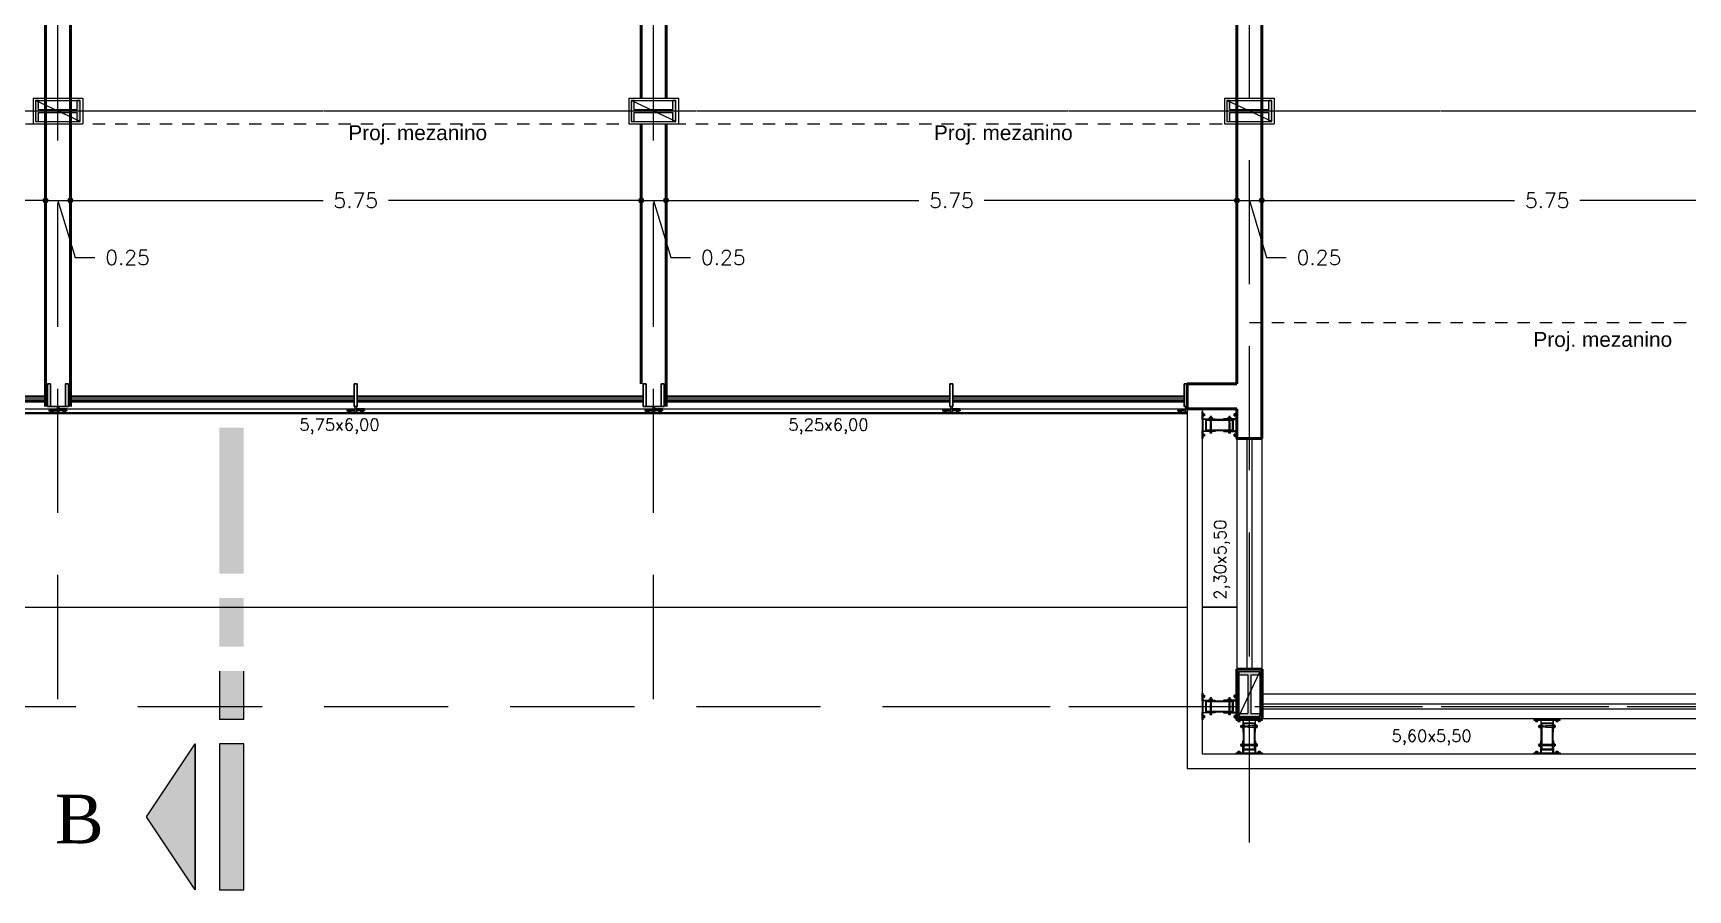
# Model space of a CAD drawing. Header units: millimetres. Extents: x 705 to 840, y 133 to 501.
# Drawn here: x 740.94 to 757.61, y 133.38 to 142.01 of the extents above; entities that cross this region are included whole.
import ezdxf

# ---------------------------------------------------------------- set-up
doc = ezdxf.new("R2010")
doc.units = ezdxf.units.MM
doc.header["$LTSCALE"] = 10
doc.linetypes.add('DASHED2', pattern=[0.375, 0.25, -0.125])
doc.linetypes.add('HIDDEN2', pattern=[0.1875, 0.125, -0.0625])
doc.layers.get('0').update_dxf_attribs({"color": 90})
doc.layers.add('ACCESORIO', color=90, linetype='Continuous')
doc.layers.add('VIDRO', color=140, linetype='Continuous')
for name, color, linetype, lineweight in [('CINZA', 252, 'Continuous', 13), ('cinza 03', 252, 'Continuous', 13), ('COTA', 90, 'Continuous', 9), ('HACHT', 90, 'Continuous', 9), ('linha estutura', 252, 'Continuous', 13), ('PAREDES 2', 50, 'Continuous', 50), ('Pilares', 16, 'Continuous', 20), ('pn 02', 16, 'Continuous', 20), ('PN-01', 90, 'Continuous', 13), ('PN-03', 180, 'Continuous', 30), ('texto', 16, 'Continuous', 20)]:
    doc.layers.add(name, color=color, linetype=linetype, lineweight=lineweight)
doc.styles.get("Standard").update_dxf_attribs({"font": 'simplex.shx'})
doc.dimstyles.new('1-100', dxfattribs={"dimtxt": 0.15, "dimasz": 0.06, "dimexe": 0.2, "dimexo": 0.1, "dimgap": 0.1, "dimtad": 0, "dimzin": 0, "dimdsep": 46, "dimtxsty": 'Standard', "dimblk": 'DOT', "dimcen": 0.09, "dimclrd": 90, "dimclre": 90, "dimclrt": 16, "dimadec": 0, "dimazin": 0, "dimtfac": 1, "dimtofl": 0, "dimtmove": 0, "dimatfit": 3, "dimldrblk": 'DOT', "dimfxl": 0, "dimtolj": 1, "dimtzin": 0, "dimarcsym": 0})

# ---------------------------------------------------------------- blocks, each defined once
blk = doc.blocks.new('BLO253')
blk.add_lwpolyline([(39.6, 2, -0.4142136), (40.6, 1, 0.4142136), (41.6, 0), (91.5, 0, 0.4142136), (92.5, 1), (92.5, 4, 0.4142136), (91.5, 5), (49.6, 5, -0.4142136), (44.6, 10), (44.6, 89, 0.4142136), (43.6, 90), (41.6, 90, 0.4142136), (40.6, 89), (40.6, 6.5, -0.4142136), (39.1, 5), (-39.1, 5, -0.4142136), (-40.6, 6.5), (-40.6, 89, 0.4142136), (-41.6, 90), (-43.6, 90, 0.4142136), (-44.6, 89), (-44.6, 10, -0.4142136), (-49.6, 5), (-91.5, 5, 0.4142136), (-92.5, 4), (-92.5, 1, 0.4142136), (-91.5, 0), (-41.6, 0, 0.4142136), (-40.6, 1, -0.4142136), (-39.6, 2)], format="xyb", close=True)
blk = doc.blocks.new('CAB-BUL')
for p, q in [((-6, 11), (6, 11)), ((-4, 2), (-4, 9)), ((-4, 1), (-4, 2)), ((4, 2), (4, 9)), ((4, 1), (4, 2))]:
    blk.add_line(p, q)
blk.add_lwpolyline([(-9, 1), (9, 1), (9, 0), (-9, 0)], close=True)
blk.add_lwpolyline([(8, 9, 0.888889), (4, 9, 0.50025), (-4, 9, 0.88987), (-8, 9), (-8, 2), (8, 2)], format="xyb", close=True)
blk = doc.blocks.new('TUERCA')
for p, q in [((-7, -2), (7, -2)), ((7, -10), (-7, -10)), ((-5, -11), (3, -10)), ((-5, -12), (4, -11)), ((-5, -13), (4, -12)), ((-5, -14), (4, -13)), ((-5, -16), (4, -14)), ((-4, -8), (-4, -3)), ((-3, -16), (4, -16)), ((4, -3), (4, -8))]:
    blk.add_line(p, q)
blk.add_lwpolyline([(-9, 0), (9, 0), (9, -2), (-9, -2)], close=True)
blk.add_lwpolyline([(-4, -8, -0.666895), (-9, -8), (-9, -3, -0.666895), (-4, -3, -0.349005), (4, -3, -0.666667), (9, -3), (9, -8, -0.666667), (4, -8, -0.349005)], format="xyb", close=True)
blk.add_lwpolyline([(-4, -10), (-3, -10), (-5, -11), (-3, -11), (-5, -12), (-3, -12), (-5, -13), (-3, -14), (-5, -14), (-3, -15), (-5, -16), (-3, -16), (3, -16), (4, -16), (3, -15), (4, -14), (3, -14), (4, -13), (3, -13), (4, -12), (3, -11), (4, -11), (3, -10), (4, -10)])
blk = doc.blocks.new('fixação madeira')
at = {"layer": 'ACCESORIO'}
for p, q in [((-0.052, -0.063), (-0.05, -0.076)), ((-0.05, -0.063), (-0.048, -0.076)), ((-0.048, -0.063), (-0.047, -0.076)), ((-0.047, -0.063), (-0.045, -0.076)), ((-0.045, -0.063), (-0.043, -0.076)), ((-0.043, -0.063), (-0.041, -0.076)), ((-0.041, -0.063), (-0.039, -0.076)), ((-0.039, -0.063), (-0.038, -0.076)), ((-0.038, -0.063), (-0.036, -0.076)), ((-0.036, -0.063), (-0.034, -0.076)), ((-0.034, -0.063), (-0.032, -0.076)), ((-0.032, -0.063), (-0.03, -0.076)), ((-0.03, -0.063), (-0.029, -0.076)), ((-0.029, -0.063), (-0.027, -0.076)), ((-0.027, -0.063), (-0.025, -0.076)), ((-0.025, -0.063), (-0.023, -0.076)), ((-0.023, -0.063), (-0.021, -0.076)), ((-0.021, -0.063), (-0.02, -0.076)), ((-0.02, -0.063), (-0.018, -0.076)), ((-0.018, -0.063), (-0.016, -0.076)), ((-0.016, -0.063), (-0.014, -0.076)), ((-0.014, -0.063), (-0.012, -0.076)), ((-0.012, -0.076), (-0.012, -0.063)), ((-0.052, -0.251), (-0.05, -0.264)), ((-0.05, -0.251), (-0.048, -0.264)), ((-0.048, -0.251), (-0.047, -0.264)), ((-0.047, -0.251), (-0.045, -0.264)), ((-0.045, -0.251), (-0.043, -0.264)), ((-0.043, -0.251), (-0.041, -0.264)), ((-0.041, -0.251), (-0.039, -0.264)), ((-0.039, -0.251), (-0.038, -0.264)), ((-0.038, -0.251), (-0.036, -0.264)), ((-0.036, -0.251), (-0.034, -0.264)), ((-0.034, -0.251), (-0.032, -0.264)), ((-0.032, -0.251), (-0.03, -0.264)), ((-0.03, -0.251), (-0.029, -0.264)), ((-0.029, -0.251), (-0.027, -0.264)), ((-0.027, -0.251), (-0.025, -0.264)), ((-0.025, -0.251), (-0.023, -0.264)), ((-0.023, -0.251), (-0.021, -0.264)), ((-0.021, -0.251), (-0.02, -0.264)), ((-0.02, -0.251), (-0.018, -0.264)), ((-0.018, -0.251), (-0.016, -0.264)), ((-0.016, -0.251), (-0.014, -0.264)), ((-0.014, -0.251), (-0.012, -0.264)), ((-0.012, -0.264), (-0.012, -0.251))]:
    blk.add_line(p, q, dxfattribs=at)
for points in [[(-0.06, -0.034), (0.057, -0.034), (0.057, -0.308), (-0.06, -0.308)], [(-0.052, -0.042), (0.049, -0.042), (0.049, -0.3), (-0.052, -0.3)]]:
    blk.add_lwpolyline(points, close=True, dxfattribs=at)
for points in [[(0.049, -0.063), (-0.014, -0.063), (-0.015, -0.066), (-0.016, -0.063), (-0.017, -0.066), (-0.018, -0.063), (-0.018, -0.066), (-0.02, -0.063), (-0.02, -0.066), (-0.021, -0.063), (-0.022, -0.066), (-0.023, -0.063), (-0.024, -0.066), (-0.025, -0.063), (-0.026, -0.066), (-0.027, -0.063), (-0.027, -0.066), (-0.029, -0.063), (-0.029, -0.066), (-0.03, -0.063), (-0.031, -0.066), (-0.032, -0.063), (-0.033, -0.066), (-0.034, -0.063), (-0.035, -0.066), (-0.036, -0.063), (-0.036, -0.066), (-0.038, -0.063), (-0.038, -0.066), (-0.039, -0.063), (-0.04, -0.066), (-0.041, -0.063), (-0.042, -0.066), (-0.043, -0.063), (-0.044, -0.066), (-0.045, -0.063), (-0.045, -0.066), (-0.047, -0.063), (-0.047, -0.066), (-0.048, -0.063), (-0.049, -0.066), (-0.05, -0.063), (-0.051, -0.066), (-0.052, -0.063)], [(-0.052, -0.076), (-0.051, -0.074), (-0.05, -0.076), (-0.05, -0.074), (-0.048, -0.076), (-0.048, -0.074), (-0.047, -0.076), (-0.046, -0.074), (-0.045, -0.076), (-0.044, -0.074), (-0.043, -0.076), (-0.042, -0.074), (-0.041, -0.076), (-0.041, -0.074), (-0.039, -0.076), (-0.039, -0.074), (-0.038, -0.076), (-0.037, -0.074), (-0.036, -0.076), (-0.035, -0.074), (-0.034, -0.076), (-0.033, -0.074), (-0.032, -0.076), (-0.032, -0.074), (-0.03, -0.076), (-0.03, -0.074), (-0.029, -0.076), (-0.028, -0.074), (-0.027, -0.076), (-0.026, -0.074), (-0.025, -0.076), (-0.024, -0.074), (-0.023, -0.076), (-0.023, -0.074), (-0.021, -0.076), (-0.021, -0.074), (-0.02, -0.076), (-0.019, -0.074), (-0.018, -0.076), (-0.017, -0.074), (-0.016, -0.076), (-0.015, -0.074), (-0.014, -0.076), (-0.014, -0.074), (-0.012, -0.076), (0.049, -0.076)], [(0.049, -0.251), (-0.014, -0.251), (-0.015, -0.253), (-0.016, -0.251), (-0.017, -0.253), (-0.018, -0.251), (-0.018, -0.253), (-0.02, -0.251), (-0.02, -0.253), (-0.021, -0.251), (-0.022, -0.253), (-0.023, -0.251), (-0.024, -0.253), (-0.025, -0.251), (-0.026, -0.253), (-0.027, -0.251), (-0.027, -0.253), (-0.029, -0.251), (-0.029, -0.253), (-0.03, -0.251), (-0.031, -0.253), (-0.032, -0.251), (-0.033, -0.253), (-0.034, -0.251), (-0.035, -0.253), (-0.036, -0.251), (-0.036, -0.253), (-0.038, -0.251), (-0.038, -0.253), (-0.039, -0.251), (-0.04, -0.253), (-0.041, -0.251), (-0.042, -0.253), (-0.043, -0.251), (-0.044, -0.253), (-0.045, -0.251), (-0.045, -0.253), (-0.047, -0.251), (-0.047, -0.253), (-0.048, -0.251), (-0.049, -0.253), (-0.05, -0.251), (-0.051, -0.253), (-0.052, -0.251)], [(-0.052, -0.264), (-0.051, -0.262), (-0.05, -0.264), (-0.05, -0.262), (-0.048, -0.264), (-0.048, -0.262), (-0.047, -0.264), (-0.046, -0.262), (-0.045, -0.264), (-0.044, -0.262), (-0.043, -0.264), (-0.042, -0.262), (-0.041, -0.264), (-0.041, -0.262), (-0.039, -0.264), (-0.039, -0.262), (-0.038, -0.264), (-0.037, -0.262), (-0.036, -0.264), (-0.035, -0.262), (-0.034, -0.264), (-0.033, -0.262), (-0.032, -0.264), (-0.032, -0.262), (-0.03, -0.264), (-0.03, -0.262), (-0.029, -0.264), (-0.028, -0.262), (-0.027, -0.264), (-0.026, -0.262), (-0.025, -0.264), (-0.024, -0.262), (-0.023, -0.264), (-0.023, -0.262), (-0.021, -0.264), (-0.021, -0.262), (-0.02, -0.264), (-0.019, -0.262), (-0.018, -0.264), (-0.017, -0.262), (-0.016, -0.264), (-0.015, -0.262), (-0.014, -0.264), (-0.014, -0.262), (-0.012, -0.264), (0.049, -0.264)]]:
    blk.add_lwpolyline(points, dxfattribs=at)
at = {"layer": 'ACCESORIO', "xscale": 0.001440000000002328, "yscale": 0.001440000000002328, "zscale": 0.00144, "rotation": 180}
blk.add_blockref('BLO253', (-0.001, 0.001), dxfattribs=at)
at = {"layer": 'ACCESORIO', "linetype": 'Continuous', "xscale": 0.001440000000002328, "yscale": 0.001440000000002328, "zscale": 0.00144}
for name, p, rotation in [('CAB-BUL', (-0.105, -0.006), 180), ('TUERCA', (-0.066, -0.07), 270), ('CAB-BUL', (0.063, -0.07), 270), ('CAB-BUL', (0.1, -0.006), 180), ('CAB-BUL', (0.063, -0.258), 270)]:
    blk.add_blockref(name, p, dxfattribs=dict(at, rotation=rotation))
at = {"layer": 'ACCESORIO', "xscale": -0.001440000000002328, "yscale": 0.001440000000002328, "zscale": 0.00144}
blk.add_blockref('BLO253', (-0.001, -0.345), dxfattribs=at)
at = {"layer": 'ACCESORIO', "linetype": 'Continuous', "xscale": -0.001440000000002328, "yscale": 0.001440000000002328, "zscale": 0.00144}
for p in [(-0.105, -0.338), (0.1, -0.338)]:
    blk.add_blockref('CAB-BUL', p, dxfattribs=at)
at = {"layer": 'ACCESORIO', "color": 252, "linetype": 'Continuous', "xscale": 0.001440000000002328, "yscale": 0.001440000000002328, "zscale": 0.00144, "rotation": 270}
blk.add_blockref('TUERCA', (-0.066, -0.258), dxfattribs=at)
blk = doc.blocks.new('_DOT')
at = {"color": 0, "linetype": 'ByBlock'}
blk.add_line((-0.5, 0), (-1, 0), dxfattribs=at)
at = {"color": 0, "linetype": 'ByBlock', "const_width": 0.5}
blk.add_lwpolyline([(-0.25, 0, 1), (0.25, 0, 1)], format="xyb", close=True, dxfattribs=at)
blk = doc.blocks.new('*D17')
at = {"layer": 'linha estutura', "color": 90, "lineweight": -2}
for p, q in [((735.316, 140.226), (735.316, 140.126)), ((735.376, 140.326), (737.862, 140.326)), ((741.006, 140.326), (738.519, 140.326)), ((741.066, 140.226), (741.066, 140.126))]:
    blk.add_line(p, q, dxfattribs=at)
at = {"layer": 'linha estutura', "color": 90, "lineweight": -2, "xscale": 0.06, "yscale": 0.06, "zscale": 0.06, "rotation": 180}
blk.add_blockref('_DOT', (735.316, 140.326), dxfattribs=at)
at = {"layer": 'linha estutura', "color": 90, "lineweight": -2, "xscale": 0.06, "yscale": 0.06, "zscale": 0.06}
blk.add_blockref('_DOT', (741.066, 140.326), dxfattribs=at)
at = {"layer": 'linha estutura', "color": 16, "insert": (738.191, 140.326), "char_height": 0.15, "attachment_point": 5}
blk.add_mtext('\\A1;5.75', dxfattribs=at)
blk = doc.blocks.new('*D18')
at = {"layer": 'linha estutura', "color": 90, "lineweight": -2}
for p, q in [((741.006, 140.326), (740.946, 140.326)), ((741.066, 140.326), (741.316, 140.326)), ((741.066, 140.226), (741.066, 140.126)), ((741.191, 140.326), (741.363, 139.751)), ((741.316, 140.226), (741.316, 140.126)), ((741.376, 140.326), (741.436, 140.326)), ((741.363, 139.751), (741.563, 139.751))]:
    blk.add_line(p, q, dxfattribs=at)
at = {"layer": 'linha estutura', "color": 90, "lineweight": -2, "xscale": 0.06, "yscale": 0.06, "zscale": 0.06}
blk.add_blockref('_DOT', (741.066, 140.326), dxfattribs=at)
at = {"layer": 'linha estutura', "color": 90, "lineweight": -2, "xscale": 0.06, "yscale": 0.06, "zscale": 0.06, "rotation": 180}
blk.add_blockref('_DOT', (741.316, 140.326), dxfattribs=at)
at = {"layer": 'linha estutura', "color": 16, "insert": (741.892, 139.751), "char_height": 0.15, "attachment_point": 5}
blk.add_mtext('\\A1;0.25', dxfattribs=at)
blk = doc.blocks.new('*D19')
at = {"layer": 'linha estutura', "color": 90, "lineweight": -2}
for p, q in [((741.316, 140.226), (741.316, 140.126)), ((741.376, 140.326), (743.862, 140.326)), ((747.006, 140.326), (744.519, 140.326)), ((747.066, 140.226), (747.066, 140.126))]:
    blk.add_line(p, q, dxfattribs=at)
at = {"layer": 'linha estutura', "color": 90, "lineweight": -2, "xscale": 0.06, "yscale": 0.06, "zscale": 0.06, "rotation": 180}
blk.add_blockref('_DOT', (741.316, 140.326), dxfattribs=at)
at = {"layer": 'linha estutura', "color": 90, "lineweight": -2, "xscale": 0.06, "yscale": 0.06, "zscale": 0.06}
blk.add_blockref('_DOT', (747.066, 140.326), dxfattribs=at)
at = {"layer": 'linha estutura', "color": 16, "insert": (744.191, 140.326), "char_height": 0.15, "attachment_point": 5}
blk.add_mtext('\\A1;5.75', dxfattribs=at)
blk = doc.blocks.new('*D20')
at = {"layer": 'linha estutura', "color": 90, "lineweight": -2}
for p, q in [((747.006, 140.326), (746.946, 140.326)), ((747.066, 140.326), (747.316, 140.326)), ((747.066, 140.226), (747.066, 140.126)), ((747.191, 140.326), (747.363, 139.751)), ((747.316, 140.226), (747.316, 140.126)), ((747.376, 140.326), (747.436, 140.326)), ((747.363, 139.751), (747.563, 139.751))]:
    blk.add_line(p, q, dxfattribs=at)
at = {"layer": 'linha estutura', "color": 90, "lineweight": -2, "xscale": 0.06, "yscale": 0.06, "zscale": 0.06}
blk.add_blockref('_DOT', (747.066, 140.326), dxfattribs=at)
at = {"layer": 'linha estutura', "color": 90, "lineweight": -2, "xscale": 0.06, "yscale": 0.06, "zscale": 0.06, "rotation": 180}
blk.add_blockref('_DOT', (747.316, 140.326), dxfattribs=at)
at = {"layer": 'linha estutura', "color": 16, "insert": (747.892, 139.751), "char_height": 0.15, "attachment_point": 5}
blk.add_mtext('\\A1;0.25', dxfattribs=at)
blk = doc.blocks.new('*D21')
at = {"layer": 'linha estutura', "color": 90, "lineweight": -2}
for p, q in [((747.316, 140.226), (747.316, 140.126)), ((747.376, 140.326), (749.862, 140.326)), ((753.006, 140.326), (750.519, 140.326)), ((753.066, 140.226), (753.066, 140.126))]:
    blk.add_line(p, q, dxfattribs=at)
at = {"layer": 'linha estutura', "color": 90, "lineweight": -2, "xscale": 0.06, "yscale": 0.06, "zscale": 0.06, "rotation": 180}
blk.add_blockref('_DOT', (747.316, 140.326), dxfattribs=at)
at = {"layer": 'linha estutura', "color": 90, "lineweight": -2, "xscale": 0.06, "yscale": 0.06, "zscale": 0.06}
blk.add_blockref('_DOT', (753.066, 140.326), dxfattribs=at)
at = {"layer": 'linha estutura', "color": 16, "insert": (750.191, 140.326), "char_height": 0.15, "attachment_point": 5}
blk.add_mtext('\\A1;5.75', dxfattribs=at)
blk = doc.blocks.new('*D22')
at = {"layer": 'linha estutura', "color": 90, "lineweight": -2}
for p, q in [((753.006, 140.326), (752.946, 140.326)), ((753.066, 140.326), (753.316, 140.326)), ((753.066, 140.226), (753.066, 140.126)), ((753.191, 140.326), (753.363, 139.751)), ((753.316, 140.226), (753.316, 140.126)), ((753.376, 140.326), (753.436, 140.326)), ((753.363, 139.751), (753.563, 139.751))]:
    blk.add_line(p, q, dxfattribs=at)
at = {"layer": 'linha estutura', "color": 90, "lineweight": -2, "xscale": 0.06, "yscale": 0.06, "zscale": 0.06}
blk.add_blockref('_DOT', (753.066, 140.326), dxfattribs=at)
at = {"layer": 'linha estutura', "color": 90, "lineweight": -2, "xscale": 0.06, "yscale": 0.06, "zscale": 0.06, "rotation": 180}
blk.add_blockref('_DOT', (753.316, 140.326), dxfattribs=at)
at = {"layer": 'linha estutura', "color": 16, "insert": (753.892, 139.751), "char_height": 0.15, "attachment_point": 5}
blk.add_mtext('\\A1;0.25', dxfattribs=at)
blk = doc.blocks.new('*D23')
at = {"layer": 'linha estutura', "color": 90, "lineweight": -2}
for p, q in [((753.316, 140.226), (753.316, 140.126)), ((753.376, 140.326), (755.862, 140.326)), ((759.006, 140.326), (756.519, 140.326)), ((759.066, 140.226), (759.066, 140.126))]:
    blk.add_line(p, q, dxfattribs=at)
at = {"layer": 'linha estutura', "color": 90, "lineweight": -2, "xscale": 0.06, "yscale": 0.06, "zscale": 0.06, "rotation": 180}
blk.add_blockref('_DOT', (753.316, 140.326), dxfattribs=at)
at = {"layer": 'linha estutura', "color": 90, "lineweight": -2, "xscale": 0.06, "yscale": 0.06, "zscale": 0.06}
blk.add_blockref('_DOT', (759.066, 140.326), dxfattribs=at)
at = {"layer": 'linha estutura', "color": 16, "insert": (756.191, 140.326), "char_height": 0.15, "attachment_point": 5}
blk.add_mtext('\\A1;5.75', dxfattribs=at)

msp = doc.modelspace()

# ---------------------------------------------------------------- hatches: boundary and pattern name
at = {"layer": 'Pilares'}
for points in [[(740.966, 141.332), (740.966, 141.122), (740.996, 141.122), (740.996, 141.212), (741.386, 141.212), (741.386, 141.122), (741.416, 141.122), (741.416, 141.332), (741.386, 141.332), (741.386, 141.242), (740.996, 141.242), (740.996, 141.332)], [(746.966, 141.332), (746.966, 141.122), (746.996, 141.122), (746.996, 141.212), (747.386, 141.212), (747.386, 141.122), (747.416, 141.122), (747.416, 141.332), (747.386, 141.332), (747.386, 141.242), (746.996, 141.242), (746.996, 141.332)], [(752.966, 141.332), (752.966, 141.122), (752.996, 141.122), (752.996, 141.212), (753.386, 141.212), (753.386, 141.122), (753.416, 141.122), (753.416, 141.332), (753.386, 141.332), (753.386, 141.242), (752.996, 141.242), (752.996, 141.332)], [(753.296, 135.577), (753.086, 135.577), (753.086, 135.547), (753.176, 135.547), (753.176, 135.157), (753.086, 135.157), (753.086, 135.127), (753.296, 135.127), (753.296, 135.157), (753.206, 135.157), (753.206, 135.547), (753.296, 135.547)]]:
    msp.add_hatch(color=256, dxfattribs=at).paths.add_polyline_path(points)
at = {"layer": 'PN-01', "ltscale": 0.05}
h = msp.add_hatch(color=256, dxfattribs=at)
h.paths.add_polyline_path([(742.083, 134.115), (742.573, 133.38), (742.573, 134.85)])
h.paths.add_polyline_path([(742.818, 134.85), (742.818, 133.38), (743.063, 133.38), (743.063, 134.85)])
h.paths.add_polyline_path([(742.818, 135.585), (742.818, 135.095), (743.063, 135.095), (743.063, 135.585)])
h.paths.add_polyline_path([(742.818, 136.32), (742.818, 135.83), (743.063, 135.83), (743.063, 136.32)])
h.paths.add_polyline_path([(742.818, 137.288), (742.818, 136.565), (743.063, 136.565), (743.063, 137.288)])
h.paths.add_polyline_path([(742.818, 138.035), (742.818, 137.288), (743.063, 137.288), (743.063, 138.035)])

# ---------------------------------------------------------------- linework, layer by layer
at = {"layer": 'CINZA'}
for p, q in [((741.086, 138.349), (738.206, 138.349)), ((744.176, 138.349), (741.296, 138.349)), ((747.086, 138.349), (744.206, 138.349)), ((750.176, 138.349), (747.296, 138.349)), ((752.536, 138.349), (750.206, 138.349)), ((741.086, 138.334), (738.206, 138.334)), ((741.086, 138.315), (738.206, 138.315)), ((741.086, 138.3), (738.206, 138.3)), ((744.176, 138.334), (741.296, 138.334)), ((744.176, 138.315), (741.296, 138.315)), ((744.176, 138.3), (741.296, 138.3)), ((747.086, 138.334), (744.206, 138.334)), ((747.086, 138.315), (744.206, 138.315)), ((747.086, 138.3), (744.206, 138.3)), ((750.176, 138.334), (747.296, 138.334)), ((750.176, 138.315), (747.296, 138.315)), ((750.176, 138.3), (747.296, 138.3)), ((752.536, 138.334), (750.206, 138.334)), ((752.536, 138.315), (750.206, 138.315)), ((752.536, 138.3), (750.206, 138.3))]:
    msp.add_line(p, q, dxfattribs=at)
at = {"layer": 'cinza 03', "linetype": 'HIDDEN2', "ltscale": 0.1}
for p, q in [((728.941, 141.097), (753.191, 141.097)), ((753.191, 139.097), (765.441, 139.097))]:
    msp.add_line(p, q, dxfattribs=at)
at = {"layer": 'cinza 03'}
for p, q in [((753.316, 137.929), (753.316, 135.602)), ((709.066, 136.227), (752.566, 136.227))]:
    msp.add_line(p, q, dxfattribs=at)
at = {"layer": 'HACHT'}
for p, q in [((741.086, 138.355), (738.206, 138.355)), ((744.176, 138.355), (741.296, 138.355)), ((747.086, 138.355), (744.206, 138.355)), ((750.176, 138.355), (747.296, 138.355)), ((752.536, 138.355), (750.206, 138.355)), ((741.086, 138.295), (738.206, 138.295)), ((741.199, 138.188), (741.182, 138.188)), ((744.176, 138.295), (741.296, 138.295)), ((744.199, 138.188), (744.182, 138.188)), ((747.086, 138.295), (744.206, 138.295)), ((747.199, 138.188), (747.182, 138.188)), ((750.176, 138.295), (747.296, 138.295)), ((750.199, 138.188), (750.182, 138.188)), ((752.536, 138.295), (750.206, 138.295)), ((752.566, 138.188), (752.549, 138.188))]:
    msp.add_line(p, q, dxfattribs=at)
at = {"layer": 'linha estutura', "linetype": 'DASHED2', "ltscale": 0.5}
for p, q in [((741.191, 135.303), (741.191, 164.456)), ((741.191, 135.303), (741.191, 164.456)), ((747.191, 135.303), (747.191, 164.456)), ((747.191, 135.303), (747.191, 164.456)), ((753.191, 133.857), (753.191, 164.456)), ((705.117, 141.227), (793.371, 141.227)), ((723.247, 141.227), (770.918, 141.227)), ((723.247, 135.227), (770.918, 135.227)), ((749.936, 135.227), (770.918, 135.227))]:
    msp.add_line(p, q, dxfattribs=at)
at = {"layer": 'PAREDES 2'}
for p, q in [((741.066, 149.102), (741.066, 138.249)), ((741.316, 149.102), (741.316, 138.249)), ((753.066, 138.477), (753.066, 149.102)), ((753.316, 138.477), (753.316, 149.102)), ((747.066, 145.202), (747.066, 141.357)), ((747.316, 145.202), (747.316, 141.357)), ((747.066, 141.097), (747.066, 138.477)), ((747.316, 141.097), (747.316, 138.249)), ((752.566, 138.477), (753.066, 138.477)), ((752.566, 138.477), (752.566, 138.249)), ((752.566, 138.227), (752.566, 138.477)), ((753.316, 138.477), (753.316, 137.929)), ((752.566, 138.227), (753.066, 138.227)), ((753.066, 138.227), (753.066, 137.929)), ((753.059, 137.929), (753.316, 137.929)), ((753.321, 135.602), (753.061, 135.602)), ((753.066, 135.602), (753.066, 135.102)), ((753.316, 135.602), (753.316, 135.352)), ((753.321, 135.602), (753.321, 135.102)), ((753.316, 135.352), (753.321, 135.352)), ((753.066, 135.102), (753.321, 135.102))]:
    msp.add_line(p, q, dxfattribs=at)
at = {"layer": 'Pilares'}
for p, q in [((740.941, 141.357), (740.941, 141.097)), ((740.941, 141.357), (741.441, 141.357)), ((741.441, 141.357), (741.441, 141.097)), ((746.941, 141.357), (746.941, 141.097)), ((746.941, 141.357), (747.441, 141.357)), ((747.441, 141.357), (747.441, 141.097)), ((752.941, 141.357), (752.941, 141.097)), ((752.941, 141.357), (753.441, 141.357)), ((753.441, 141.357), (753.441, 141.097)), ((740.966, 141.332), (741.416, 141.332)), ((741.416, 141.122), (740.966, 141.332)), ((746.966, 141.332), (747.416, 141.332)), ((747.416, 141.122), (746.966, 141.332)), ((752.966, 141.332), (753.416, 141.332)), ((753.416, 141.122), (752.966, 141.332)), ((740.941, 141.097), (741.441, 141.097)), ((740.966, 141.122), (741.416, 141.122)), ((746.941, 141.097), (747.441, 141.097)), ((746.966, 141.122), (747.416, 141.122)), ((752.941, 141.097), (753.441, 141.097)), ((752.966, 141.122), (753.416, 141.122)), ((753.061, 135.602), (753.061, 135.102)), ((753.086, 135.577), (753.086, 135.127)), ((753.086, 135.127), (753.296, 135.577)), ((753.296, 135.577), (753.296, 135.127)), ((753.321, 135.102), (753.061, 135.102))]:
    msp.add_line(p, q, dxfattribs=at)
at = {"layer": 'Pilares', "linetype": 'Continuous'}
for p, q in [((740.996, 141.242), (740.996, 141.332)), ((740.996, 141.242), (741.386, 141.242)), ((740.996, 141.122), (740.996, 141.212)), ((740.996, 141.212), (741.386, 141.212)), ((741.386, 141.242), (741.386, 141.332)), ((741.386, 141.122), (741.386, 141.212)), ((746.996, 141.242), (746.996, 141.332)), ((746.996, 141.242), (747.386, 141.242)), ((746.996, 141.122), (746.996, 141.212)), ((746.996, 141.212), (747.386, 141.212)), ((747.386, 141.242), (747.386, 141.332)), ((747.386, 141.122), (747.386, 141.212)), ((752.996, 141.242), (752.996, 141.332)), ((752.996, 141.242), (753.386, 141.242)), ((752.996, 141.122), (752.996, 141.212)), ((752.996, 141.212), (753.386, 141.212)), ((753.386, 141.242), (753.386, 141.332)), ((753.386, 141.122), (753.386, 141.212)), ((753.086, 135.547), (753.176, 135.547)), ((753.176, 135.547), (753.176, 135.157)), ((753.206, 135.547), (753.206, 135.157)), ((753.206, 135.547), (753.296, 135.547)), ((753.086, 135.157), (753.176, 135.157)), ((753.206, 135.157), (753.296, 135.157))]:
    msp.add_line(p, q, dxfattribs=at)
for points in [[(740.996, 141.332), (740.966, 141.332), (740.966, 141.122), (740.996, 141.122)], [(741.386, 141.122), (741.416, 141.122), (741.416, 141.332), (741.386, 141.332)], [(746.996, 141.332), (746.966, 141.332), (746.966, 141.122), (746.996, 141.122)], [(747.386, 141.122), (747.416, 141.122), (747.416, 141.332), (747.386, 141.332)], [(752.996, 141.332), (752.966, 141.332), (752.966, 141.122), (752.996, 141.122)], [(753.386, 141.122), (753.416, 141.122), (753.416, 141.332), (753.386, 141.332)], [(753.296, 135.547), (753.296, 135.577), (753.086, 135.577), (753.086, 135.547)], [(753.086, 135.157), (753.086, 135.127), (753.296, 135.127), (753.296, 135.157)]]:
    msp.add_lwpolyline(points, dxfattribs=at)
at = {"layer": 'pn 02'}
for p, q in [((752.566, 138.227), (752.566, 134.602)), ((752.716, 138.227), (752.716, 134.752)), ((742.818, 135.585), (742.818, 135.095)), ((743.063, 135.095), (743.063, 135.585)), ((743.063, 135.095), (742.818, 135.095)), ((742.573, 134.85), (742.573, 133.38)), ((742.818, 134.85), (742.818, 133.38)), ((743.063, 134.85), (742.818, 134.85)), ((743.063, 133.38), (743.063, 134.85)), ((752.716, 134.752), (768.541, 134.752)), ((752.566, 134.602), (768.691, 134.602)), ((742.818, 133.38), (743.063, 133.38))]:
    msp.add_line(p, q, dxfattribs=at)
at = {"layer": 'pn 02', "ltscale": 0.05}
for q in [(742.573, 134.85), (742.573, 134.85), (742.083, 134.115)]:
    msp.add_line((742.573, 133.38), q, dxfattribs=at)
at = {"layer": 'PN-01'}
for p, q in [((735.191, 138.227), (752.566, 138.227)), ((741.101, 138.219), (741.101, 138.226)), ((741.101, 138.226), (741.182, 138.226)), ((741.101, 138.219), (741.111, 138.219)), ((741.101, 138.213), (741.101, 138.207)), ((741.101, 138.213), (741.182, 138.213)), ((741.101, 138.207), (741.182, 138.207)), ((741.111, 138.219), (741.144, 138.219)), ((741.119, 138.198), (741.112, 138.194)), ((741.112, 138.194), (741.112, 138.188)), ((741.113, 138.213), (741.113, 138.207)), ((741.119, 138.219), (741.115, 138.213)), ((741.116, 138.215), (741.139, 138.215)), ((741.117, 138.216), (741.138, 138.216)), ((741.118, 138.217), (741.137, 138.217)), ((741.119, 138.207), (741.119, 138.198)), ((741.124, 138.184), (741.121, 138.178)), ((741.125, 138.183), (741.122, 138.178)), ((741.124, 138.188), (741.124, 138.184)), ((741.125, 138.188), (741.125, 138.183)), ((741.126, 138.213), (741.126, 138.179)), ((741.126, 138.213), (741.126, 138.178)), ((741.128, 138.213), (741.128, 138.173)), ((741.129, 138.213), (741.129, 138.178)), ((741.131, 138.188), (741.131, 138.183)), ((741.131, 138.183), (741.133, 138.178)), ((741.132, 138.188), (741.132, 138.184)), ((741.132, 138.184), (741.134, 138.178)), ((741.136, 138.219), (741.14, 138.213)), ((741.136, 138.207), (741.136, 138.198)), ((741.136, 138.198), (741.143, 138.194)), ((741.143, 138.213), (741.143, 138.207)), ((741.143, 138.194), (741.143, 138.188)), ((741.144, 138.219), (741.182, 138.219)), ((741.157, 138.219), (741.157, 138.226)), ((741.157, 138.213), (741.157, 138.207)), ((741.182, 138.249), (741.182, 138.188)), ((741.199, 138.249), (741.199, 138.188)), ((741.28, 138.226), (741.199, 138.226)), ((741.237, 138.219), (741.199, 138.219)), ((741.28, 138.213), (741.199, 138.213)), ((741.28, 138.207), (741.199, 138.207)), ((741.225, 138.219), (741.225, 138.226)), ((741.225, 138.213), (741.225, 138.207)), ((741.271, 138.219), (741.237, 138.219)), ((741.239, 138.213), (741.239, 138.207)), ((741.246, 138.198), (741.239, 138.194)), ((741.239, 138.194), (741.239, 138.188)), ((741.246, 138.219), (741.242, 138.213)), ((741.265, 138.215), (741.243, 138.215)), ((741.264, 138.217), (741.244, 138.217)), ((741.265, 138.216), (741.244, 138.216)), ((741.246, 138.207), (741.246, 138.198)), ((741.25, 138.184), (741.247, 138.178)), ((741.251, 138.183), (741.249, 138.178)), ((741.25, 138.188), (741.25, 138.184)), ((741.251, 138.188), (741.251, 138.183)), ((741.253, 138.213), (741.253, 138.178)), ((741.254, 138.213), (741.254, 138.173)), ((741.255, 138.213), (741.255, 138.179)), ((741.255, 138.213), (741.255, 138.178)), ((741.257, 138.188), (741.257, 138.183)), ((741.257, 138.183), (741.259, 138.178)), ((741.258, 138.188), (741.258, 138.184)), ((741.258, 138.184), (741.261, 138.178)), ((741.263, 138.219), (741.267, 138.213)), ((741.263, 138.207), (741.263, 138.198)), ((741.263, 138.198), (741.27, 138.194)), ((741.269, 138.213), (741.269, 138.207)), ((741.27, 138.194), (741.27, 138.188)), ((741.28, 138.219), (741.271, 138.219)), ((741.28, 138.219), (741.28, 138.226)), ((741.28, 138.213), (741.28, 138.207)), ((744.101, 138.219), (744.101, 138.226)), ((744.101, 138.226), (744.182, 138.226)), ((744.101, 138.219), (744.111, 138.219)), ((744.101, 138.213), (744.101, 138.207)), ((744.101, 138.213), (744.182, 138.213)), ((744.101, 138.207), (744.182, 138.207)), ((744.111, 138.219), (744.144, 138.219)), ((744.119, 138.198), (744.112, 138.194)), ((744.112, 138.194), (744.112, 138.188)), ((744.113, 138.213), (744.113, 138.207)), ((744.119, 138.219), (744.115, 138.213)), ((744.116, 138.215), (744.139, 138.215)), ((744.117, 138.216), (744.138, 138.216)), ((744.118, 138.217), (744.137, 138.217)), ((744.119, 138.207), (744.119, 138.198)), ((744.124, 138.184), (744.121, 138.178)), ((744.125, 138.183), (744.122, 138.178)), ((744.124, 138.188), (744.124, 138.184)), ((744.125, 138.188), (744.125, 138.183)), ((744.126, 138.213), (744.126, 138.179)), ((744.126, 138.213), (744.126, 138.178)), ((744.128, 138.213), (744.128, 138.173)), ((744.129, 138.213), (744.129, 138.178)), ((744.131, 138.188), (744.131, 138.183)), ((744.131, 138.183), (744.133, 138.178)), ((744.132, 138.188), (744.132, 138.184)), ((744.132, 138.184), (744.134, 138.178)), ((744.136, 138.219), (744.14, 138.213)), ((744.136, 138.207), (744.136, 138.198)), ((744.136, 138.198), (744.143, 138.194)), ((744.143, 138.213), (744.143, 138.207)), ((744.143, 138.194), (744.143, 138.188)), ((744.144, 138.219), (744.182, 138.219)), ((744.157, 138.219), (744.157, 138.226)), ((744.157, 138.213), (744.157, 138.207)), ((744.182, 138.249), (744.182, 138.188)), ((744.199, 138.249), (744.199, 138.188)), ((744.28, 138.226), (744.199, 138.226)), ((744.237, 138.219), (744.199, 138.219)), ((744.28, 138.213), (744.199, 138.213)), ((744.28, 138.207), (744.199, 138.207)), ((744.225, 138.219), (744.225, 138.226)), ((744.225, 138.213), (744.225, 138.207)), ((744.271, 138.219), (744.237, 138.219)), ((744.239, 138.213), (744.239, 138.207)), ((744.246, 138.198), (744.239, 138.194)), ((744.239, 138.194), (744.239, 138.188)), ((744.246, 138.219), (744.242, 138.213)), ((744.265, 138.215), (744.243, 138.215)), ((744.264, 138.217), (744.244, 138.217)), ((744.265, 138.216), (744.244, 138.216)), ((744.246, 138.207), (744.246, 138.198)), ((744.25, 138.184), (744.247, 138.178)), ((744.251, 138.183), (744.249, 138.178)), ((744.25, 138.188), (744.25, 138.184)), ((744.251, 138.188), (744.251, 138.183)), ((744.253, 138.213), (744.253, 138.178)), ((744.254, 138.213), (744.254, 138.173)), ((744.255, 138.213), (744.255, 138.179)), ((744.255, 138.213), (744.255, 138.178)), ((744.257, 138.188), (744.257, 138.183)), ((744.257, 138.183), (744.259, 138.178)), ((744.258, 138.188), (744.258, 138.184)), ((744.258, 138.184), (744.261, 138.178)), ((744.263, 138.219), (744.267, 138.213)), ((744.263, 138.207), (744.263, 138.198)), ((744.263, 138.198), (744.27, 138.194)), ((744.269, 138.213), (744.269, 138.207)), ((744.27, 138.194), (744.27, 138.188)), ((744.28, 138.219), (744.271, 138.219)), ((744.28, 138.219), (744.28, 138.226)), ((744.28, 138.213), (744.28, 138.207)), ((747.101, 138.219), (747.101, 138.226)), ((747.101, 138.226), (747.182, 138.226)), ((747.101, 138.219), (747.111, 138.219)), ((747.101, 138.213), (747.101, 138.207)), ((747.101, 138.213), (747.182, 138.213)), ((747.101, 138.207), (747.182, 138.207)), ((747.111, 138.219), (747.144, 138.219)), ((747.119, 138.198), (747.112, 138.194)), ((747.112, 138.194), (747.112, 138.188)), ((747.113, 138.213), (747.113, 138.207)), ((747.119, 138.219), (747.115, 138.213)), ((747.116, 138.215), (747.139, 138.215)), ((747.117, 138.216), (747.138, 138.216)), ((747.118, 138.217), (747.137, 138.217)), ((747.119, 138.207), (747.119, 138.198)), ((747.124, 138.184), (747.121, 138.178)), ((747.125, 138.183), (747.122, 138.178)), ((747.124, 138.188), (747.124, 138.184)), ((747.125, 138.188), (747.125, 138.183)), ((747.126, 138.213), (747.126, 138.179)), ((747.126, 138.213), (747.126, 138.178)), ((747.128, 138.213), (747.128, 138.173)), ((747.129, 138.213), (747.129, 138.178)), ((747.131, 138.188), (747.131, 138.183)), ((747.131, 138.183), (747.133, 138.178)), ((747.132, 138.188), (747.132, 138.184)), ((747.132, 138.184), (747.134, 138.178)), ((747.136, 138.219), (747.14, 138.213)), ((747.136, 138.207), (747.136, 138.198)), ((747.136, 138.198), (747.143, 138.194)), ((747.143, 138.213), (747.143, 138.207)), ((747.143, 138.194), (747.143, 138.188)), ((747.144, 138.219), (747.182, 138.219)), ((747.157, 138.219), (747.157, 138.226)), ((747.157, 138.213), (747.157, 138.207)), ((747.182, 138.249), (747.182, 138.188)), ((747.199, 138.249), (747.199, 138.188)), ((747.28, 138.226), (747.199, 138.226)), ((747.237, 138.219), (747.199, 138.219)), ((747.28, 138.213), (747.199, 138.213)), ((747.28, 138.207), (747.199, 138.207)), ((747.225, 138.219), (747.225, 138.226)), ((747.225, 138.213), (747.225, 138.207)), ((747.271, 138.219), (747.237, 138.219)), ((747.239, 138.213), (747.239, 138.207)), ((747.246, 138.198), (747.239, 138.194)), ((747.239, 138.194), (747.239, 138.188)), ((747.246, 138.219), (747.242, 138.213)), ((747.265, 138.215), (747.243, 138.215)), ((747.264, 138.217), (747.244, 138.217)), ((747.265, 138.216), (747.244, 138.216)), ((747.246, 138.207), (747.246, 138.198)), ((747.25, 138.184), (747.247, 138.178)), ((747.251, 138.183), (747.249, 138.178)), ((747.25, 138.188), (747.25, 138.184)), ((747.251, 138.188), (747.251, 138.183)), ((747.253, 138.213), (747.253, 138.178)), ((747.254, 138.213), (747.254, 138.173)), ((747.255, 138.213), (747.255, 138.179)), ((747.255, 138.213), (747.255, 138.178)), ((747.257, 138.188), (747.257, 138.183)), ((747.257, 138.183), (747.259, 138.178)), ((747.258, 138.188), (747.258, 138.184)), ((747.258, 138.184), (747.261, 138.178)), ((747.263, 138.219), (747.267, 138.213)), ((747.263, 138.207), (747.263, 138.198)), ((747.263, 138.198), (747.27, 138.194)), ((747.269, 138.213), (747.269, 138.207)), ((747.27, 138.194), (747.27, 138.188)), ((747.28, 138.219), (747.271, 138.219)), ((747.28, 138.219), (747.28, 138.226)), ((747.28, 138.213), (747.28, 138.207)), ((750.101, 138.219), (750.101, 138.226)), ((750.101, 138.226), (750.182, 138.226)), ((750.101, 138.219), (750.111, 138.219)), ((750.101, 138.213), (750.101, 138.207)), ((750.101, 138.213), (750.182, 138.213)), ((750.101, 138.207), (750.182, 138.207)), ((750.111, 138.219), (750.144, 138.219)), ((750.119, 138.198), (750.112, 138.194)), ((750.112, 138.194), (750.112, 138.188)), ((750.113, 138.213), (750.113, 138.207)), ((750.119, 138.219), (750.115, 138.213)), ((750.116, 138.215), (750.139, 138.215)), ((750.117, 138.216), (750.138, 138.216)), ((750.118, 138.217), (750.137, 138.217)), ((750.119, 138.207), (750.119, 138.198)), ((750.124, 138.184), (750.121, 138.178)), ((750.125, 138.183), (750.122, 138.178)), ((750.124, 138.188), (750.124, 138.184)), ((750.125, 138.188), (750.125, 138.183)), ((750.126, 138.213), (750.126, 138.179)), ((750.126, 138.213), (750.126, 138.178)), ((750.128, 138.213), (750.128, 138.173)), ((750.129, 138.213), (750.129, 138.178)), ((750.131, 138.188), (750.131, 138.183)), ((750.131, 138.183), (750.133, 138.178)), ((750.132, 138.188), (750.132, 138.184)), ((750.132, 138.184), (750.134, 138.178)), ((750.136, 138.219), (750.14, 138.213)), ((750.136, 138.207), (750.136, 138.198)), ((750.136, 138.198), (750.143, 138.194)), ((750.143, 138.213), (750.143, 138.207)), ((750.143, 138.194), (750.143, 138.188)), ((750.144, 138.219), (750.182, 138.219)), ((750.157, 138.219), (750.157, 138.226)), ((750.157, 138.213), (750.157, 138.207)), ((750.182, 138.249), (750.182, 138.188)), ((750.199, 138.249), (750.199, 138.188)), ((750.28, 138.226), (750.199, 138.226)), ((750.237, 138.219), (750.199, 138.219)), ((750.28, 138.213), (750.199, 138.213)), ((750.28, 138.207), (750.199, 138.207)), ((750.225, 138.219), (750.225, 138.226)), ((750.225, 138.213), (750.225, 138.207)), ((750.271, 138.219), (750.237, 138.219)), ((750.239, 138.213), (750.239, 138.207)), ((750.246, 138.198), (750.239, 138.194)), ((750.239, 138.194), (750.239, 138.188)), ((750.246, 138.219), (750.242, 138.213)), ((750.265, 138.215), (750.243, 138.215)), ((750.264, 138.217), (750.244, 138.217)), ((750.265, 138.216), (750.244, 138.216)), ((750.246, 138.207), (750.246, 138.198)), ((750.25, 138.184), (750.247, 138.178)), ((750.251, 138.183), (750.249, 138.178)), ((750.25, 138.188), (750.25, 138.184)), ((750.251, 138.188), (750.251, 138.183)), ((750.253, 138.213), (750.253, 138.178)), ((750.254, 138.213), (750.254, 138.173)), ((750.255, 138.213), (750.255, 138.179)), ((750.255, 138.213), (750.255, 138.178)), ((750.257, 138.188), (750.257, 138.183)), ((750.257, 138.183), (750.259, 138.178)), ((750.258, 138.188), (750.258, 138.184)), ((750.258, 138.184), (750.261, 138.178)), ((750.263, 138.219), (750.267, 138.213)), ((750.263, 138.207), (750.263, 138.198)), ((750.263, 138.198), (750.27, 138.194)), ((750.269, 138.213), (750.269, 138.207)), ((750.27, 138.194), (750.27, 138.188)), ((750.28, 138.219), (750.271, 138.219)), ((750.28, 138.219), (750.28, 138.226)), ((750.28, 138.213), (750.28, 138.207)), ((752.468, 138.219), (752.468, 138.226)), ((752.468, 138.226), (752.549, 138.226)), ((752.468, 138.219), (752.478, 138.219)), ((752.468, 138.213), (752.468, 138.207)), ((752.468, 138.213), (752.549, 138.213)), ((752.468, 138.207), (752.549, 138.207)), ((752.478, 138.219), (752.511, 138.219)), ((752.479, 138.213), (752.479, 138.207)), ((752.486, 138.198), (752.479, 138.194)), ((752.479, 138.194), (752.479, 138.188)), ((752.486, 138.219), (752.482, 138.213)), ((752.483, 138.215), (752.505, 138.215)), ((752.484, 138.217), (752.504, 138.217)), ((752.484, 138.216), (752.505, 138.216)), ((752.486, 138.207), (752.486, 138.198)), ((752.49, 138.184), (752.487, 138.178)), ((752.491, 138.183), (752.489, 138.178)), ((752.49, 138.188), (752.49, 138.184)), ((752.491, 138.188), (752.491, 138.183)), ((752.493, 138.213), (752.493, 138.179)), ((752.493, 138.213), (752.493, 138.178)), ((752.494, 138.213), (752.494, 138.173)), ((752.495, 138.213), (752.495, 138.178)), ((752.497, 138.188), (752.497, 138.183)), ((752.497, 138.183), (752.5, 138.178)), ((752.498, 138.188), (752.498, 138.184)), ((752.498, 138.184), (752.501, 138.178)), ((752.502, 138.207), (752.502, 138.198)), ((752.502, 138.198), (752.509, 138.194)), ((752.503, 138.219), (752.507, 138.213)), ((752.509, 138.213), (752.509, 138.207)), ((752.509, 138.194), (752.509, 138.188)), ((752.511, 138.219), (752.549, 138.219)), ((752.523, 138.219), (752.523, 138.226)), ((752.523, 138.213), (752.523, 138.207)), ((752.549, 138.249), (752.549, 138.188)), ((752.566, 138.249), (752.566, 138.188)), ((753.066, 137.929), (753.066, 135.602)), ((753.166, 137.929), (753.166, 135.602)), ((753.216, 137.929), (753.216, 135.602)), ((753.316, 137.929), (753.316, 135.602)), ((758.941, 135.352), (753.321, 135.352)), ((758.941, 135.252), (753.321, 135.252)), ((758.941, 135.202), (753.321, 135.202)), ((758.941, 135.102), (753.321, 135.102))]:
    msp.add_line(p, q, dxfattribs=at)
at = {"layer": 'PN-01', "ltscale": 0.05}
msp.add_line((742.083, 134.115), (742.573, 134.85), dxfattribs=at)
at = {"layer": 'PN-03'}
for p, q in [((741.116, 138.477), (741.086, 138.477)), ((741.086, 138.477), (741.086, 138.249)), ((741.116, 138.477), (741.116, 138.249)), ((741.296, 138.477), (741.266, 138.477)), ((741.266, 138.477), (741.266, 138.249)), ((741.296, 138.477), (741.296, 138.249)), ((744.206, 138.477), (744.176, 138.477)), ((744.176, 138.477), (744.176, 138.249)), ((744.206, 138.477), (744.206, 138.249)), ((747.116, 138.477), (747.086, 138.477)), ((747.086, 138.477), (747.086, 138.249)), ((747.116, 138.477), (747.116, 138.249)), ((747.296, 138.477), (747.266, 138.477)), ((747.266, 138.477), (747.266, 138.249)), ((747.296, 138.477), (747.296, 138.249)), ((750.206, 138.477), (750.176, 138.477)), ((750.176, 138.477), (750.176, 138.249)), ((750.206, 138.477), (750.206, 138.249)), ((752.566, 138.477), (752.536, 138.477)), ((752.536, 138.477), (752.536, 138.249)), ((741.116, 138.249), (741.086, 138.249)), ((741.266, 138.249), (741.116, 138.249)), ((741.296, 138.249), (741.266, 138.249)), ((744.206, 138.249), (744.176, 138.249)), ((747.116, 138.249), (747.086, 138.249)), ((747.116, 138.249), (747.086, 138.249)), ((747.266, 138.249), (747.116, 138.249)), ((747.296, 138.249), (747.266, 138.249)), ((750.206, 138.249), (750.176, 138.249)), ((752.566, 138.249), (752.536, 138.249)), ((752.716, 136.227), (753.066, 136.227))]:
    msp.add_line(p, q, dxfattribs=at)
at = {"layer": 'VIDRO'}
for p, q in [((735.191, 138.188), (752.566, 138.188)), ((735.191, 138.178), (752.566, 138.178))]:
    msp.add_line(p, q, dxfattribs=at)

# ---------------------------------------------------------------- block references
at = {"layer": 'cinza 03', "rotation": 270}
for p in [(753.061, 138.061), (753.061, 135.226)]:
    msp.add_blockref('fixação madeira', p, dxfattribs=at)
at = {"layer": 'cinza 03'}
for p in [(753.191, 135.097), (756.191, 135.097)]:
    msp.add_blockref('fixação madeira', p, dxfattribs=at)

# ---------------------------------------------------------------- texts
at = {"layer": 'COTA', "char_height": 0.15, "width": 4.861, "attachment_point": 2}
for insert in [(744.815, 141.083), (750.713, 141.083), (756.751, 139.001)]:
    msp.add_mtext('{\\fArial|b0|i0|c0|p34;Proj. mezanino}', dxfattribs=dict(at, insert=insert))
at = {"layer": 'pn 02', "ltscale": 0.05, "insert": (741.159, 134.339), "char_height": 0.49, "width": 3.68578, "attachment_point": 1}
msp.add_mtext('{\\fTimes New Roman|b0|i0|c0|p18;B}', dxfattribs=at)
at = {"layer": 'texto'}
for s, p in [('5,75x6,00', (743.623, 138.007)), ('5,25x6,00', (748.548, 138.007)), ('5,60x5,50', (754.623, 134.873))]:
    msp.add_text(s, height=0.12, dxfattribs=at).set_placement(p)
msp.add_text('2,30x5,50', height=0.12, rotation=90, dxfattribs=at).set_placement((752.958, 136.303))

# ---------------------------------------------------------------- dimensions: what is measured, and where the dimension line sits
at = {"layer": 'linha estutura'}
for base, p1, p2, picture, middle in [((741.066, 140.326), (735.316, 140.326), (741.066, 140.326), '*D17', (738.191, 140.326)), ((741.316, 140.326), (741.066, 140.326), (741.316, 140.326), '*D18', (741.663, 139.751)), ((747.066, 140.326), (741.316, 140.326), (747.066, 140.326), '*D19', (744.191, 140.326)), ((747.316, 140.326), (747.066, 140.326), (747.316, 140.326), '*D20', (747.663, 139.751)), ((753.066, 140.326), (747.316, 140.326), (753.066, 140.326), '*D21', (750.191, 140.326)), ((753.316, 140.326), (753.066, 140.326), (753.316, 140.326), '*D22', (753.663, 139.751)), ((759.066, 140.326), (753.316, 140.326), (759.066, 140.326), '*D23', (756.191, 140.326))]:
    dim = msp.add_linear_dim(base=base, p1=p1, p2=p2, dimstyle='1-100', override={"dimtmove": 1}, dxfattribs=at)
    dim.commit()
    dim.dimension.update_dxf_attribs({"geometry": picture, "text_midpoint": middle})

doc.saveas('drawing.dxf')
